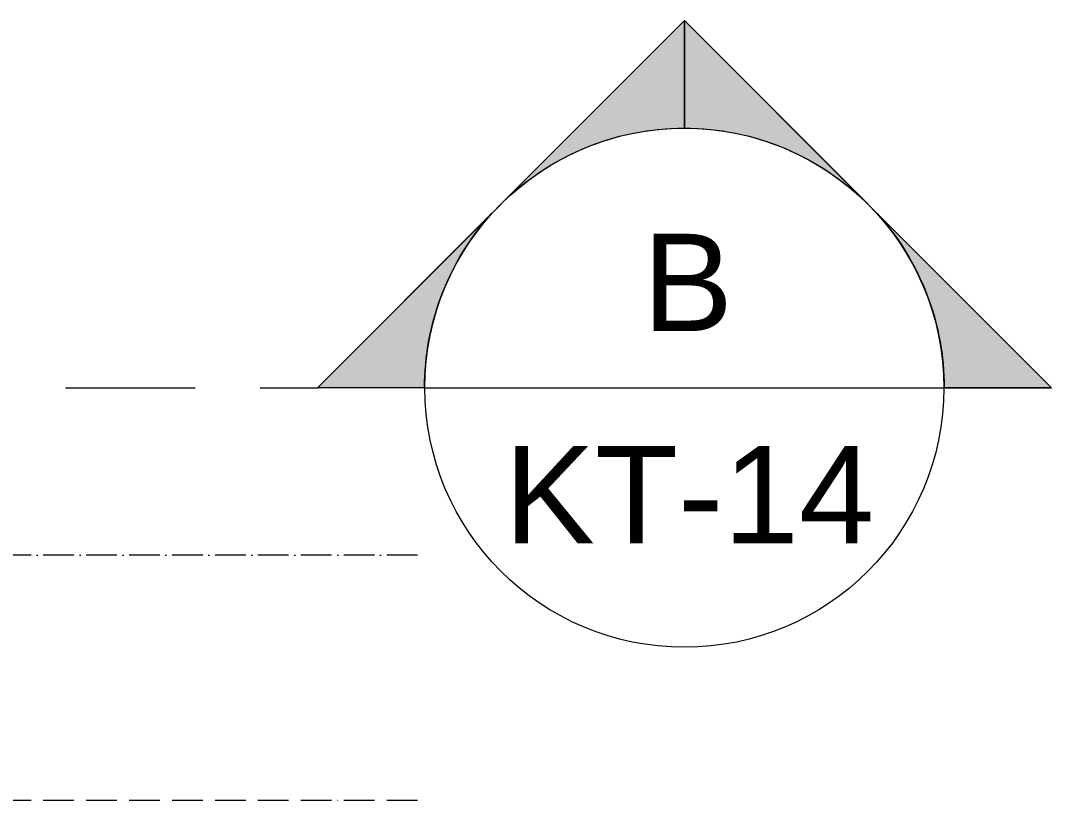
# Model space of a CAD drawing. Header units: millimetres. Extents: x -20144 to 122974, y -38328 to 48263.
# Drawn here: x 117930 to 122974, y 17900 to 21715 of the extents above; entities that cross this region are included whole.
import ezdxf

# ---------------------------------------------------------------- set-up
doc = ezdxf.new("R2010")
doc.units = ezdxf.units.MM
doc.linetypes.add('Grid Line', pattern=[4.2, 3, -0.6, 0, -0.6])
doc.linetypes.add('HIDDEN2', pattern=[4.7625, 3.175, -1.5875])
for name, color, linetype, lineweight in [('G-ANNO-SYMB', 111, 'Continuous', 5), ('KI-HIEU-1', 151, 'Continuous', 9), ('TRUC', 225, 'Continuous', 5)]:
    doc.layers.add(name, color=color, linetype=linetype, lineweight=lineweight)
doc.styles.add('Arial', font='arial_0.ttf', dxfattribs={"height": 200})

# ---------------------------------------------------------------- blocks, each defined once
blk = doc.blocks.new('Section - Section Head - Filled-317961-MẶT BẰNG TẦNG 1')
at = {"layer": 'G-ANNO-SYMB'}
h = blk.add_hatch(color=256, dxfattribs=at)
edge = h.paths.add_edge_path(flags=0)
edge.add_line((-10.84, 4.49), (-6.35, 8.98))
edge.add_line((-6.35, 8.98), (-6.35, 6.35))
edge.add_arc((-6.35, 0), 6.35, 90, 135)
h = blk.add_hatch(color=256, dxfattribs=at)
edge = h.paths.add_edge_path(flags=0)
edge.add_arc((-6.35, 0), 6.35, 45, 90)
edge.add_line((-6.35, 6.35), (-6.35, 8.98))
edge.add_line((-6.35, 8.98), (-1.86, 4.49))
h = blk.add_hatch(color=256, dxfattribs=at)
edge = h.paths.add_edge_path(flags=0)
edge.add_arc((-6.35, 0), 6.358, 137.9216, 180)
edge.add_line((-12.708, 0), (-15.33, 0))
edge.add_line((-15.33, 0), (-11.069, 4.261))
h = blk.add_hatch(color=256, dxfattribs=at)
edge = h.paths.add_edge_path(flags=0)
edge.add_line((-1.631, 4.261), (2.63, 0))
edge.add_line((2.63, 0), (0.008, 0))
edge.add_arc((-6.35, 0), 6.358, 0, 42.0784)
for p, q in [((-6.35, 8.98), (-15.33, 0)), ((-6.35, 8.98), (-10.84, 4.49)), ((-6.35, 8.98), (2.63, 0)), ((-6.35, 6.35), (-6.35, 8.98)), ((-1.86, 4.49), (-6.35, 8.98)), ((-6.35, 8.98), (-6.35, 6.35)), ((-11.069, 4.261), (-15.33, 0)), ((2.63, 0), (-1.631, 4.261)), ((-15.33, 0), (-12.708, 0)), ((0.008, 0), (2.63, 0)), ((-12.7, 0), (-15.33, 0)), ((0, 0), (2.63, 0))]:
    blk.add_line(p, q, dxfattribs=at)
for radius, start, end in [(6.35, 360, 180), (6.35, 90, 135), (6.35, 45, 90), (6.358, 137.9216, 180), (6.358, 0, 42.0784), (6.35, 180, 360)]:
    blk.add_arc((-6.35, 0), radius, start, end, dxfattribs=at)

msp = doc.modelspace()

# ---------------------------------------------------------------- linework, layer by layer
at = {"layer": 'G-ANNO-SYMB'}
msp.add_line((119908.3, 19919), (122448.3, 19919), dxfattribs=at)
at = {"layer": 'KI-HIEU-1', "linetype": 'HIDDEN2', "ltscale": 200}
msp.add_line((60999, 19919), (119382.3, 19919), dxfattribs=at)
at = {"layer": 'TRUC', "linetype": 'Grid Line', "ltscale": 50}
for p, q in [((119871.5, 19099.9), (64778.6, 19099.9)), ((119871.5, 17899.9), (62463.9, 17899.9))]:
    msp.add_line(p, q, dxfattribs=at)

# ---------------------------------------------------------------- block references
at = {"layer": 'G-ANNO-SYMB', "extrusion": (0, 0, -1), "xscale": 199.9999999999999, "yscale": 199.9999999999999, "zscale": 199.9999999999999}
msp.add_blockref('Section - Section Head - Filled-317961-MẶT BẰNG TẦNG 1', (-119908.3, 19919), dxfattribs=at)

# ---------------------------------------------------------------- texts
at = {"layer": 'G-ANNO-SYMB', "attachment_point": 2, "line_spacing_factor": 0.941778, "style": 'Arial'}
for s, insert, char_height, width in [('B', (121194.6, 20672.3), 476.2, 443.133), ('KT-14', (121202.6, 19633.2), 476.25, 2240.682)]:
    msp.add_mtext(s, dxfattribs=dict(at, insert=insert, char_height=char_height, width=width))

doc.saveas('drawing.dxf')
